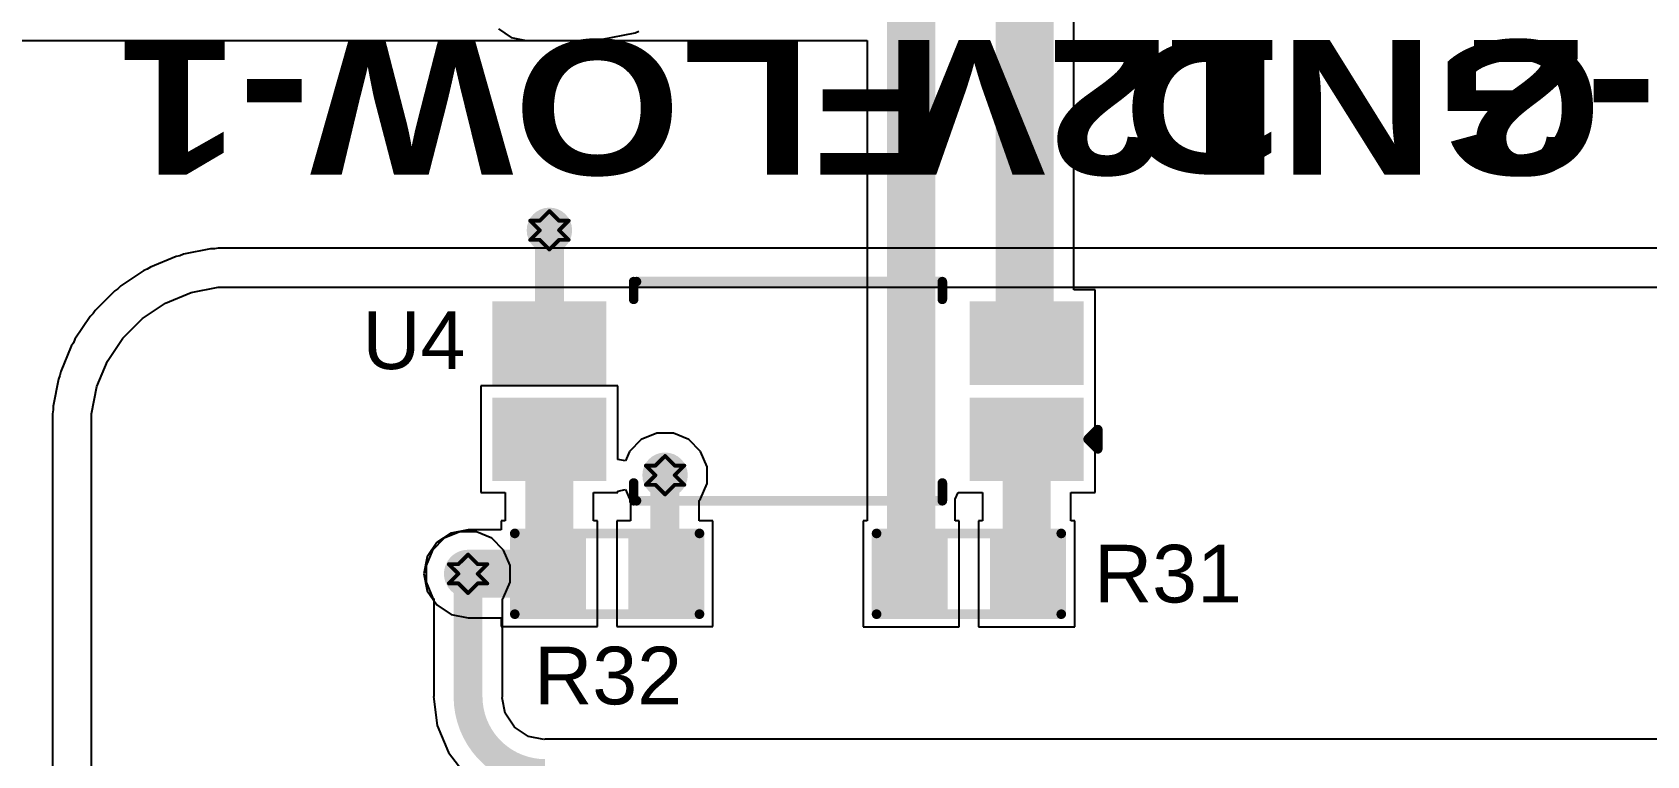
# Model space of a CAD drawing. Header units: inches. Extents: x -25 to 209, y 65 to 158.
# Drawn here: x -12.87 to 8.44, y 95.69 to 105.25 of the extents above; entities that cross this region are included whole.
import ezdxf

# ---------------------------------------------------------------- set-up
doc = ezdxf.new("R2010")
doc.units = ezdxf.units.IN
for name, color, linetype in [('Bottom Layer', 5, 'Continuous'), ('Drill Drawing', 1, 'Continuous'), ('Top Layer', 1, 'Continuous'), ('Top Overlay', 2, 'Continuous'), ('Top Paste', 8, 'Continuous'), ('Top Solder', 216, 'Continuous'), ('Via Holes', 16, 'Continuous')]:
    doc.layers.add(name, color=color, linetype=linetype)
doc.styles.add('Arial', font='', dxfattribs={"height": 0.2})
doc.styles.add('Arial Black_Bold', font='', dxfattribs={"height": 0.2})
doc.styles.get('Arial').set_extended_font_data('Arial')
doc.styles.get('Arial Black_Bold').set_extended_font_data('Arial Black', bold=True)

# ---------------------------------------------------------------- blocks, each defined once
blk = doc.blocks.new('SOP_4_1_27_15')
at = {"layer": 'Top Layer'}
for points in [[(-3.80000129, 1.0849991), (-2.50000135, 1.0849991), (-2.50000135, 0.1850009), (-3.80000129, 0.1850009)], [(2.50000135, 1.0849991), (3.80000129, 1.0849991), (3.80000129, 0.1850009), (2.50000135, 0.1850009)], [(-3.79999875, -0.1850009), (-2.49999881, -0.1850009), (-2.49999881, -1.0849991), (-3.79999875, -1.0849991)], [(2.49999881, -0.1850009), (3.79999875, -0.1850009), (3.79999875, -1.0849991), (2.49999881, -1.0849991)]]:
    blk.add_hatch(color=1, dxfattribs=at).paths.add_polyline_path(points)
at = {"layer": 'Top Paste'}
for points in [[(-3.80000129, 1.0849991), (-2.50000135, 1.0849991), (-2.50000135, 0.1850009), (-3.80000129, 0.1850009)], [(2.50000135, 1.0849991), (3.80000129, 1.0849991), (3.80000129, 0.1850009), (2.50000135, 0.1850009)], [(-3.79999875, -0.1850009), (-2.49999881, -0.1850009), (-2.49999881, -1.0849991), (-3.79999875, -1.0849991)], [(2.49999881, -0.1850009), (3.79999875, -0.1850009), (3.79999875, -1.0849991), (2.49999881, -1.0849991)]]:
    blk.add_hatch(color=8, dxfattribs=at).paths.add_polyline_path(points)
at = {"layer": 'Top Solder'}
for points in [[(-3.90160129, 1.1865991), (-2.39840135, 1.1865991), (-2.39840135, 0.0834009), (-3.90160129, 0.0834009)], [(2.39840135, 1.1865991), (3.90160129, 1.1865991), (3.90160129, 0.0834009), (2.39840135, 0.0834009)], [(-3.90159875, -0.0834009), (-2.39839881, -0.0834009), (-2.39839881, -1.1865991), (-3.90159875, -1.1865991)], [(2.39839881, -0.0834009), (3.90159875, -0.0834009), (3.90159875, -1.1865991), (2.39839881, -1.1865991)]]:
    blk.add_hatch(color=216, dxfattribs=at).paths.add_polyline_path(points)
at = {"layer": 'Top Overlay'}
for points in [[(2.00099422, 1.4478, 0.127, 0.127, 0), (-2.03760578, 1.4478, 0.127, 0.127, 0)], [(-2.03760578, 1.4478, 0.127, 0.127, 0), (-2.03760578, 1.21359422, 0.127, 0.127, 0)], [(2.03760832, 1.44780254, 0.127, 0.127, 0), (2.03760832, 1.21359168, 0.127, 0.127, 0)], [(-4.089399999999999, 0.7619999999999999, 0.127, 0.127, 0), (-4.089399999999999, 0.50799746, 0.127, 0.127, 0)], [(-3.96240254, 0.6349974599999999, 0.127, 0.127, 0), (-4.089399999999999, 0.7619999999999999, 0.127, 0.127, 0)], [(-3.96240254, 0.6349974599999999, 0.127, 0.127, 0), (-4.089399999999999, 0.50799746, 0.127, 0.127, 0)], [(-2.03760832, -1.21359422, 0.127, 0.127, 0), (-2.03760832, -1.44779746, 0.127, 0.127, 0)], [(2.03761086, -1.44779746, 0.127, 0.127, 0), (2.03760832, -1.21359422, 0.127, 0.127, 0)], [(2.00099422, -1.44779746, 0.127, 0.127, 0), (-2.03760832, -1.44779746, 0.127, 0.127, 0)]]:
    blk.add_lwpolyline(points, format="xyseb", dxfattribs=at)
for points in [[(-2.06935578, 1.4478, 0.0635, 0.0635, 1), (-2.00585578, 1.4478, 0.0635, 0.0635, 1)], [(-2.06935578, 1.4478, 0.0635, 0.0635, 1), (-2.00585578, 1.4478, 0.0635, 0.0635, 1)], [(1.96924422, 1.4478, 0.0635, 0.0635, 1), (2.03274422, 1.4478, 0.0635, 0.0635, 1)], [(2.00585832, 1.44780254, 0.0635, 0.0635, 1), (2.06935832, 1.44780254, 0.0635, 0.0635, 1)], [(-2.06935578, 1.21359422, 0.0635, 0.0635, 1), (-2.00585578, 1.21359422, 0.0635, 0.0635, 1)], [(2.00585832, 1.21359168, 0.0635, 0.0635, 1), (2.06935832, 1.21359168, 0.0635, 0.0635, 1)], [(-4.12115, 0.7619999999999999, 0.0635, 0.0635, 1), (-4.05765, 0.7619999999999999, 0.0635, 0.0635, 1)], [(-4.12115, 0.7619999999999999, 0.0635, 0.0635, 1), (-4.05765, 0.7619999999999999, 0.0635, 0.0635, 1)], [(-3.99415254, 0.6349974599999999, 0.0635, 0.0635, 1), (-3.93065254, 0.6349974599999999, 0.0635, 0.0635, 1)], [(-3.99415254, 0.6349974599999999, 0.0635, 0.0635, 1), (-3.93065254, 0.6349974599999999, 0.0635, 0.0635, 1)], [(-4.12115, 0.50799746, 0.0635, 0.0635, 1), (-4.05765, 0.50799746, 0.0635, 0.0635, 1)], [(-4.12115, 0.50799746, 0.0635, 0.0635, 1), (-4.05765, 0.50799746, 0.0635, 0.0635, 1)], [(-2.06935832, -1.21359422, 0.0635, 0.0635, 1), (-2.00585832, -1.21359422, 0.0635, 0.0635, 1)], [(2.00585832, -1.21359422, 0.0635, 0.0635, 1), (2.06935832, -1.21359422, 0.0635, 0.0635, 1)], [(-2.06935832, -1.44779746, 0.0635, 0.0635, 1), (-2.00585832, -1.44779746, 0.0635, 0.0635, 1)], [(-2.06935832, -1.44779746, 0.0635, 0.0635, 1), (-2.00585832, -1.44779746, 0.0635, 0.0635, 1)], [(1.96924422, -1.44779746, 0.0635, 0.0635, 1), (2.03274422, -1.44779746, 0.0635, 0.0635, 1)], [(2.00586086, -1.44779746, 0.0635, 0.0635, 1), (2.06936086, -1.44779746, 0.0635, 0.0635, 1)]]:
    blk.add_lwpolyline(points, format="xyseb", close=True, dxfattribs=at)
blk = doc.blocks.new('R___0603_26')
at = {"layer": 'Top Layer'}
for points in [[(-0.3809999999999999, 0.4445), (-0.3810000000000001, -0.4445), (-1.143, -0.4445), (-1.143, 0.4445)], [(1.14300254, 0.4445025399999999), (1.14300254, -0.44449746), (0.3810025399999999, -0.44449746), (0.3810025400000001, 0.4445025400000001)]]:
    blk.add_hatch(color=1, dxfattribs=at).paths.add_polyline_path(points)
at = {"layer": 'Top Paste'}
for points in [[(-0.3809999999999999, 0.4445), (-0.3810000000000001, -0.4445), (-1.143, -0.4445), (-1.143, 0.4445)], [(1.14300254, 0.4445025399999999), (1.14300254, -0.44449746), (0.3810025399999999, -0.44449746), (0.3810025400000001, 0.4445025400000001)]]:
    blk.add_hatch(color=8, dxfattribs=at).paths.add_polyline_path(points)
at = {"layer": 'Top Solder'}
for points in [[(-0.2793999999999999, 0.5460999999999999), (-0.2794, -0.5461), (-1.2446, -0.5460999999999999), (-1.2446, 0.5461)], [(1.24460254, 0.5461025399999999), (1.24460254, -0.54609746), (0.2794025399999999, -0.5460974599999998), (0.27940254, 0.5461025400000001)]]:
    blk.add_hatch(color=216, dxfattribs=at).paths.add_polyline_path(points)
at = {"layer": 'Top Overlay'}
for points in [[(-1.21919746, 0.5334, 0.127, 0.127, 0), (1.21920254, 0.5333974599999999, 0.127, 0.127, 0)], [(-1.21919746, -0.5334, 0.127, 0.127, 0), (-1.21919746, 0.5334, 0.127, 0.127, 0)], [(1.21920254, -0.5333974599999999, 0.127, 0.127, 0), (1.21920254, 0.5333974599999999, 0.127, 0.127, 0)], [(-1.21919746, -0.5334, 0.127, 0.127, 0), (1.21920254, -0.5333974599999999, 0.127, 0.127, 0)]]:
    blk.add_lwpolyline(points, format="xyseb", dxfattribs=at)
for points in [[(-1.25094746, 0.5334, 0.0635, 0.0635, 1), (-1.18744746, 0.5334, 0.0635, 0.0635, 1)], [(-1.25094746, 0.5334, 0.0635, 0.0635, 1), (-1.18744746, 0.5334, 0.0635, 0.0635, 1)], [(1.18745254, 0.5333974599999999, 0.0635, 0.0635, 1), (1.25095254, 0.5333974599999999, 0.0635, 0.0635, 1)], [(1.18745254, 0.5333974599999999, 0.0635, 0.0635, 1), (1.25095254, 0.5333974599999999, 0.0635, 0.0635, 1)], [(-1.25094746, -0.5334, 0.0635, 0.0635, 1), (-1.18744746, -0.5334, 0.0635, 0.0635, 1)], [(-1.25094746, -0.5334, 0.0635, 0.0635, 1), (-1.18744746, -0.5334, 0.0635, 0.0635, 1)], [(1.18745254, -0.5333974599999999, 0.0635, 0.0635, 1), (1.25095254, -0.5333974599999999, 0.0635, 0.0635, 1)], [(1.18745254, -0.5333974599999999, 0.0635, 0.0635, 1), (1.25095254, -0.5333974599999999, 0.0635, 0.0635, 1)]]:
    blk.add_lwpolyline(points, format="xyseb", close=True, dxfattribs=at)
blk = doc.blocks.new('R___0603_27')
at = {"layer": 'Top Layer'}
for points in [[(-0.3809999999999999, 0.4445), (-0.3810000000000001, -0.4445), (-1.143, -0.4445), (-1.143, 0.4445)], [(1.143, 0.4445), (1.143, -0.4445), (0.3809999999999999, -0.4445), (0.3810000000000001, 0.4445)]]:
    blk.add_hatch(color=1, dxfattribs=at).paths.add_polyline_path(points)
at = {"layer": 'Top Paste'}
for points in [[(-0.3809999999999999, 0.4445), (-0.3810000000000001, -0.4445), (-1.143, -0.4445), (-1.143, 0.4445)], [(1.143, 0.4445), (1.143, -0.4445), (0.3809999999999999, -0.4445), (0.3810000000000001, 0.4445)]]:
    blk.add_hatch(color=8, dxfattribs=at).paths.add_polyline_path(points)
at = {"layer": 'Top Solder'}
for points in [[(-0.2793999999999999, 0.5460999999999999), (-0.2794, -0.5461), (-1.2446, -0.5460999999999999), (-1.2446, 0.5461)], [(1.2446, 0.5460999999999999), (1.2446, -0.5461), (0.2793999999999999, -0.5460999999999999), (0.2794, 0.5461)]]:
    blk.add_hatch(color=216, dxfattribs=at).paths.add_polyline_path(points)
at = {"layer": 'Top Overlay'}
for points in [[(-1.2192, 0.5334, 0.127, 0.127, 0), (1.2192, 0.5334, 0.127, 0.127, 0)], [(-1.2192, -0.5334, 0.127, 0.127, 0), (-1.2192, 0.5334, 0.127, 0.127, 0)], [(1.2192, -0.5334, 0.127, 0.127, 0), (1.2192, 0.5334, 0.127, 0.127, 0)], [(-1.2192, -0.5334, 0.127, 0.127, 0), (1.2192, -0.5334, 0.127, 0.127, 0)]]:
    blk.add_lwpolyline(points, format="xyseb", dxfattribs=at)
for points in [[(-1.25095, 0.5334, 0.0635, 0.0635, 1), (-1.18745, 0.5334, 0.0635, 0.0635, 1)], [(-1.25095, 0.5334, 0.0635, 0.0635, 1), (-1.18745, 0.5334, 0.0635, 0.0635, 1)], [(1.18745, 0.5334, 0.0635, 0.0635, 1), (1.25095, 0.5334, 0.0635, 0.0635, 1)], [(1.18745, 0.5334, 0.0635, 0.0635, 1), (1.25095, 0.5334, 0.0635, 0.0635, 1)], [(-1.25095, -0.5334, 0.0635, 0.0635, 1), (-1.18745, -0.5334, 0.0635, 0.0635, 1)], [(-1.25095, -0.5334, 0.0635, 0.0635, 1), (-1.18745, -0.5334, 0.0635, 0.0635, 1)], [(1.18745, -0.5334, 0.0635, 0.0635, 1), (1.25095, -0.5334, 0.0635, 0.0635, 1)], [(1.18745, -0.5334, 0.0635, 0.0635, 1), (1.25095, -0.5334, 0.0635, 0.0635, 1)]]:
    blk.add_lwpolyline(points, format="xyseb", close=True, dxfattribs=at)

msp = doc.modelspace()

# ---------------------------------------------------------------- hatches: boundary and pattern name
at = {"layer": 'Bottom Layer'}
h = msp.add_hatch(color=5, dxfattribs=at)
edge = h.paths.add_edge_path()
edge.add_arc((-6.0460001, 102.632002), 0.2999994, 0, 360)
h = msp.add_hatch(color=5, dxfattribs=at)
edge = h.paths.add_edge_path()
edge.add_arc((-4.51920864, 99.39586419999999), 0.2999994, 0, 360)
h = msp.add_hatch(color=5, dxfattribs=at)
edge = h.paths.add_edge_path()
edge.add_arc((-7.120402319999999, 98.09300168), 0.2999994, 0, 360)
at = {"layer": 'Top Layer'}
h = msp.add_hatch(color=1, dxfattribs=at)
edge = h.paths.add_edge_path()
edge.add_arc((-6.0460001, 102.632002), 0.2999994, 0, 360)
h = msp.add_hatch(color=1, dxfattribs=at)
edge = h.paths.add_edge_path()
edge.add_arc((-4.51920864, 99.39586419999999), 0.2999994, 0, 360)
h = msp.add_hatch(color=1, dxfattribs=at)
edge = h.paths.add_edge_path()
edge.add_arc((-7.120402319999999, 98.09300168), 0.2999994, 0, 360)
at = {"layer": 'Via Holes'}
h = msp.add_hatch(color=7, dxfattribs=at)
edge = h.paths.add_edge_path()
edge.add_arc((-6.0460001, 102.632002), 0.1499997, 0, 360)
h = msp.add_hatch(color=7, dxfattribs=at)
edge = h.paths.add_edge_path()
edge.add_arc((-4.51920864, 99.39586419999999), 0.1499997, 0, 360)
h = msp.add_hatch(color=7, dxfattribs=at)
edge = h.paths.add_edge_path()
edge.add_arc((-7.120402319999999, 98.09300168), 0.1499997, 0, 360)

# ---------------------------------------------------------------- linework, layer by layer
at = {"layer": 'Bottom Layer'}
for p, q in [((-15.73916588, 105.14205286), (-5.70061598, 105.14205286)), ((-5.70061598, 105.14205286), (-5.700603279999999, 105.1420554)), ((-5.700603279999999, 105.1420554), (-5.46930834, 105.1420554)), ((-5.46930834, 105.1420554), (-5.41927542, 105.15200712)), ((-5.41927542, 105.15200712), (-5.3682646, 105.15200712)), ((-5.3682646, 105.15200712), (-4.9145317, 105.2422584)), ((-4.9145317, 105.2422584), (-4.867401999999999, 105.26178084)), ((-10.87809102, 102.31616316), (-10.92522326, 102.29664326)), ((-10.51985196, 102.38739746), (-10.87809102, 102.31616316)), ((-10.4688386, 102.38739492), (-10.51985196, 102.38739746)), ((-10.41879298, 102.3973441), (-10.4688386, 102.38739492)), ((-10.23623302, 102.39732886), (-10.41879298, 102.3973441)), ((-10.23620762, 102.39733394), (-10.23623302, 102.39732886)), ((24.11967998, 102.39733648), (-10.23620762, 102.39733394)), ((-11.40228098, 102.09906174), (-11.70598116, 101.89614622)), ((-11.35515128, 102.11858164), (-11.40228098, 102.09906174)), ((-11.31272566, 102.14692804), (-11.35515128, 102.11858164)), ((-10.97526888, 102.28669154), (-11.31272566, 102.14692804)), ((-10.92522326, 102.29664326), (-10.97526888, 102.28669154)), ((-11.70598116, 101.89614622), (-11.74205932, 101.86006806)), ((-10.77707522, 101.80815808), (-10.41883616, 101.87939238)), ((-10.41883616, 101.87939238), (-10.23621016, 101.87937714)), ((-10.23621016, 101.87937714), (-10.23620762, 101.87938222)), ((-10.23620762, 101.87938222), (24.12999492, 101.87938476)), ((-11.78447986, 101.8317242), (-12.04275468, 101.57344938)), ((-11.74205932, 101.86006806), (-11.78447986, 101.8317242)), ((-11.41823218, 101.46547906), (-11.114532, 101.66839458)), ((-11.114532, 101.66839458), (-10.77707522, 101.80815808)), ((-12.10717162, 101.49495322), (-12.31008714, 101.19125304)), ((-12.07109854, 101.5310263), (-12.10717162, 101.49495322)), ((-12.04275468, 101.57344938), (-12.07109854, 101.5310263)), ((-11.67650446, 101.20720424), (-11.41823218, 101.46547906)), ((-12.35795344, 101.10169772), (-12.49771694, 100.76424094)), ((-12.32960704, 101.14412334), (-12.35795344, 101.10169772)), ((-12.31008714, 101.19125304), (-12.32960704, 101.14412334)), ((-11.87941998, 100.90350406), (-11.67650446, 101.20720424)), ((-12.01918348, 100.56604728), (-11.87941998, 100.90350406)), ((-12.52718856, 100.66706054), (-12.59842286, 100.30882402)), ((-12.5076712, 100.71419278), (-12.52718856, 100.66706054)), ((-12.49771694, 100.76424094), (-12.5076712, 100.71419278)), ((-12.09041778, 100.20780822), (-12.01918348, 100.56604728)), ((-12.59842032, 100.25780304), (-12.6083695, 100.20775742)), ((-12.6083695, 100.20775742), (-12.60835172, 100.02513142)), ((-12.59842286, 100.30882402), (-12.59842032, 100.25780304)), ((-12.0904, 100.02518222), (-12.09041778, 100.20780822)), ((-12.60835172, 100.02513142), (-12.60835172, 90.29701524)), ((-12.0904, 90.29698984), (-12.0904, 100.02518222)), ((-7.434216779999999, 98.56266038), (-7.59006102, 98.40681614)), ((-7.23060022, 98.64700108), (-7.434216779999999, 98.56266038)), ((-7.01020442, 98.64700108), (-7.23060022, 98.64700108)), ((-6.80658786, 98.56266038), (-7.01020442, 98.64700108)), ((-6.65074362, 98.40681614), (-6.80658786, 98.56266038)), ((-7.59006102, 98.40681614), (-7.67440172, 98.20319957999999)), ((-6.56640292, 98.20319957999999), (-6.65074362, 98.40681614)), ((-7.67440172, 98.20319957999999), (-7.67440172, 97.98280377999998)), ((-6.56640292, 97.98280377999998), (-6.56640292, 98.20319957999999)), ((-7.67440172, 97.98280377999998), (-7.59006102, 97.77918722)), ((-6.65074362, 97.77918722), (-6.56640292, 97.98280377999998)), ((-7.59006102, 97.77918722), (-7.573609439999999, 97.76273563999999)), ((-7.573609439999999, 97.76273563999999), (-7.573609439999999, 96.47110753999999)), ((-6.667195199999999, 97.76273563999999), (-6.65074362, 97.77918722)), ((-6.667195199999999, 96.47110753999999), (-6.667195199999999, 97.76273563999999)), ((-7.573609439999999, 96.47110753999999), (-7.5775185, 96.47110753999999)), ((-7.5775185, 96.47110753999999), (-7.527269679999999, 96.08942681999999)), ((-6.6706877, 96.45354852), (-6.667195199999999, 96.47110753999999)), ((-6.630687780000001, 96.25245672), (-6.6706877, 96.45354852)), ((-6.5068323, 96.06709513999999), (-6.630687780000001, 96.25245672)), ((-7.527269679999999, 96.08942681999999), (-7.37994714, 95.73375824)), ((-6.32147072, 95.94323965999999), (-6.5068323, 96.06709513999999)), ((-6.120378919999999, 95.90323974), (-6.32147072, 95.94323965999999)), ((-7.37994714, 95.73375824), (-7.145588959999999, 95.42833848)), ((-6.102819899999999, 95.90673224), (-6.120378919999999, 95.90323974)), ((12.04781436, 95.90673224), (-6.102819899999999, 95.90673224))]:
    msp.add_line(p, q, dxfattribs=at)
for points in [[(-7.120402319999999, 96.47110753999999, 0.3809999999999999, 0.3809999999999999, 0), (-7.120402319999999, 98.09300168, 0.3809999999999999, 0.3809999999999999, 0)], [(-6.102819899999999, 95.45352512, 0.3809999999999999, 0.3809999999999999, -0.4142135623730951), (-7.120402319999999, 96.47110753999999, 0.3809999999999999, 0.3809999999999999, 0)]]:
    msp.add_lwpolyline(points, format="xyseb", dxfattribs=at)
for points in [[(-7.21565232, 98.09300168, 0.1905, 0.1905, 1), (-7.02515232, 98.09300168, 0.1905, 0.1905, 1)], [(-7.21565232, 96.47110753999999, 0.1905, 0.1905, 1), (-7.02515232, 96.47110753999999, 0.1905, 0.1905, 1)], [(-7.21565232, 96.47110753999999, 0.1905, 0.1905, 1), (-7.02515232, 96.47110753999999, 0.1905, 0.1905, 1)]]:
    msp.add_lwpolyline(points, format="xyseb", close=True, dxfattribs=at)
at = {"layer": 'Drill Drawing'}
for points in [[(-6.300000099999999, 102.759002, 0.0508, 0.0508, 0), (-6.1730001, 102.632002, 0.0508, 0.0508, 0)], [(-6.300000099999999, 102.759002, 0.0508, 0.0508, 0), (-6.1730001, 102.759002, 0.0508, 0.0508, 0)], [(-6.1730001, 102.759002, 0.0508, 0.0508, 0), (-6.0460001, 102.886002, 0.0508, 0.0508, 0)], [(-6.0460001, 102.886002, 0.0508, 0.0508, 0), (-5.9190001, 102.759002, 0.0508, 0.0508, 0)], [(-5.9190001, 102.759002, 0.0508, 0.0508, 0), (-5.792000099999999, 102.759002, 0.0508, 0.0508, 0)], [(-5.9190001, 102.632002, 0.0508, 0.0508, 0), (-5.792000099999999, 102.759002, 0.0508, 0.0508, 0)], [(-6.300000099999999, 102.505002, 0.0508, 0.0508, 0), (-6.1730001, 102.632002, 0.0508, 0.0508, 0)], [(-6.300000099999999, 102.505002, 0.0508, 0.0508, 0), (-6.1730001, 102.505002, 0.0508, 0.0508, 0)], [(-6.1730001, 102.505002, 0.0508, 0.0508, 0), (-6.0460001, 102.378002, 0.0508, 0.0508, 0)], [(-6.0460001, 102.378002, 0.0508, 0.0508, 0), (-5.9190001, 102.505002, 0.0508, 0.0508, 0)], [(-5.9190001, 102.632002, 0.0508, 0.0508, 0), (-5.792000099999999, 102.505002, 0.0508, 0.0508, 0)], [(-5.9190001, 102.505002, 0.0508, 0.0508, 0), (-5.792000099999999, 102.505002, 0.0508, 0.0508, 0)], [(-4.77320864, 99.52286419999999, 0.0508, 0.0508, 0), (-4.646208639999999, 99.39586419999999, 0.0508, 0.0508, 0)], [(-4.77320864, 99.52286419999999, 0.0508, 0.0508, 0), (-4.646208639999999, 99.52286419999999, 0.0508, 0.0508, 0)], [(-4.646208639999999, 99.52286419999999, 0.0508, 0.0508, 0), (-4.51920864, 99.6498642, 0.0508, 0.0508, 0)], [(-4.51920864, 99.6498642, 0.0508, 0.0508, 0), (-4.39220864, 99.52286419999999, 0.0508, 0.0508, 0)], [(-4.39220864, 99.52286419999999, 0.0508, 0.0508, 0), (-4.26520864, 99.52286419999999, 0.0508, 0.0508, 0)], [(-4.39220864, 99.39586419999999, 0.0508, 0.0508, 0), (-4.26520864, 99.52286419999999, 0.0508, 0.0508, 0)], [(-4.77320864, 99.2688642, 0.0508, 0.0508, 0), (-4.646208639999999, 99.39586419999999, 0.0508, 0.0508, 0)], [(-4.39220864, 99.39586419999999, 0.0508, 0.0508, 0), (-4.26520864, 99.2688642, 0.0508, 0.0508, 0)], [(-4.77320864, 99.2688642, 0.0508, 0.0508, 0), (-4.646208639999999, 99.2688642, 0.0508, 0.0508, 0)], [(-4.646208639999999, 99.2688642, 0.0508, 0.0508, 0), (-4.51920864, 99.1418642, 0.0508, 0.0508, 0)], [(-4.51920864, 99.1418642, 0.0508, 0.0508, 0), (-4.39220864, 99.2688642, 0.0508, 0.0508, 0)], [(-4.39220864, 99.2688642, 0.0508, 0.0508, 0), (-4.26520864, 99.2688642, 0.0508, 0.0508, 0)], [(-7.247402319999999, 98.22000168, 0.0508, 0.0508, 0), (-7.120402319999999, 98.34700167999999, 0.0508, 0.0508, 0)], [(-7.120402319999999, 98.34700167999999, 0.0508, 0.0508, 0), (-6.99340232, 98.22000168, 0.0508, 0.0508, 0)], [(-7.37440232, 98.22000168, 0.0508, 0.0508, 0), (-7.247402319999999, 98.09300168, 0.0508, 0.0508, 0)], [(-7.37440232, 98.22000168, 0.0508, 0.0508, 0), (-7.247402319999999, 98.22000168, 0.0508, 0.0508, 0)], [(-7.37440232, 97.96600168, 0.0508, 0.0508, 0), (-7.247402319999999, 98.09300168, 0.0508, 0.0508, 0)], [(-6.99340232, 98.22000168, 0.0508, 0.0508, 0), (-6.866402319999999, 98.22000168, 0.0508, 0.0508, 0)], [(-6.99340232, 98.09300168, 0.0508, 0.0508, 0), (-6.866402319999999, 98.22000168, 0.0508, 0.0508, 0)], [(-6.99340232, 98.09300168, 0.0508, 0.0508, 0), (-6.866402319999999, 97.96600168, 0.0508, 0.0508, 0)], [(-7.37440232, 97.96600168, 0.0508, 0.0508, 0), (-7.247402319999999, 97.96600168, 0.0508, 0.0508, 0)], [(-7.247402319999999, 97.96600168, 0.0508, 0.0508, 0), (-7.120402319999999, 97.83900168, 0.0508, 0.0508, 0)], [(-7.120402319999999, 97.83900168, 0.0508, 0.0508, 0), (-6.99340232, 97.96600168, 0.0508, 0.0508, 0)], [(-6.99340232, 97.96600168, 0.0508, 0.0508, 0), (-6.866402319999999, 97.96600168, 0.0508, 0.0508, 0)]]:
    msp.add_lwpolyline(points, format="xyseb", dxfattribs=at)
for points in [[(-6.312700099999999, 102.759002, 0.0254, 0.0254, 1), (-6.2873001, 102.759002, 0.0254, 0.0254, 1)], [(-6.312700099999999, 102.759002, 0.0254, 0.0254, 1), (-6.2873001, 102.759002, 0.0254, 0.0254, 1)], [(-6.1857001, 102.759002, 0.0254, 0.0254, 1), (-6.1603001, 102.759002, 0.0254, 0.0254, 1)], [(-6.1857001, 102.759002, 0.0254, 0.0254, 1), (-6.1603001, 102.759002, 0.0254, 0.0254, 1)], [(-6.0587001, 102.886002, 0.0254, 0.0254, 1), (-6.0333001, 102.886002, 0.0254, 0.0254, 1)], [(-6.0587001, 102.886002, 0.0254, 0.0254, 1), (-6.0333001, 102.886002, 0.0254, 0.0254, 1)], [(-5.9317001, 102.759002, 0.0254, 0.0254, 1), (-5.9063001, 102.759002, 0.0254, 0.0254, 1)], [(-5.9317001, 102.759002, 0.0254, 0.0254, 1), (-5.9063001, 102.759002, 0.0254, 0.0254, 1)], [(-5.8047001, 102.759002, 0.0254, 0.0254, 1), (-5.779300099999999, 102.759002, 0.0254, 0.0254, 1)], [(-5.8047001, 102.759002, 0.0254, 0.0254, 1), (-5.779300099999999, 102.759002, 0.0254, 0.0254, 1)], [(-6.312700099999999, 102.505002, 0.0254, 0.0254, 1), (-6.2873001, 102.505002, 0.0254, 0.0254, 1)], [(-6.312700099999999, 102.505002, 0.0254, 0.0254, 1), (-6.2873001, 102.505002, 0.0254, 0.0254, 1)], [(-6.1857001, 102.632002, 0.0254, 0.0254, 1), (-6.1603001, 102.632002, 0.0254, 0.0254, 1)], [(-6.1857001, 102.632002, 0.0254, 0.0254, 1), (-6.1603001, 102.632002, 0.0254, 0.0254, 1)], [(-6.1857001, 102.505002, 0.0254, 0.0254, 1), (-6.1603001, 102.505002, 0.0254, 0.0254, 1)], [(-6.1857001, 102.505002, 0.0254, 0.0254, 1), (-6.1603001, 102.505002, 0.0254, 0.0254, 1)], [(-5.9317001, 102.632002, 0.0254, 0.0254, 1), (-5.9063001, 102.632002, 0.0254, 0.0254, 1)], [(-5.9317001, 102.632002, 0.0254, 0.0254, 1), (-5.9063001, 102.632002, 0.0254, 0.0254, 1)], [(-5.9317001, 102.505002, 0.0254, 0.0254, 1), (-5.9063001, 102.505002, 0.0254, 0.0254, 1)], [(-5.9317001, 102.505002, 0.0254, 0.0254, 1), (-5.9063001, 102.505002, 0.0254, 0.0254, 1)], [(-5.8047001, 102.505002, 0.0254, 0.0254, 1), (-5.779300099999999, 102.505002, 0.0254, 0.0254, 1)], [(-5.8047001, 102.505002, 0.0254, 0.0254, 1), (-5.779300099999999, 102.505002, 0.0254, 0.0254, 1)], [(-6.0587001, 102.378002, 0.0254, 0.0254, 1), (-6.0333001, 102.378002, 0.0254, 0.0254, 1)], [(-6.0587001, 102.378002, 0.0254, 0.0254, 1), (-6.0333001, 102.378002, 0.0254, 0.0254, 1)], [(-4.78590864, 99.52286419999999, 0.0254, 0.0254, 1), (-4.760508639999999, 99.52286419999999, 0.0254, 0.0254, 1)], [(-4.78590864, 99.52286419999999, 0.0254, 0.0254, 1), (-4.760508639999999, 99.52286419999999, 0.0254, 0.0254, 1)], [(-4.65890864, 99.52286419999999, 0.0254, 0.0254, 1), (-4.63350864, 99.52286419999999, 0.0254, 0.0254, 1)], [(-4.65890864, 99.52286419999999, 0.0254, 0.0254, 1), (-4.63350864, 99.52286419999999, 0.0254, 0.0254, 1)], [(-4.53190864, 99.6498642, 0.0254, 0.0254, 1), (-4.50650864, 99.6498642, 0.0254, 0.0254, 1)], [(-4.53190864, 99.6498642, 0.0254, 0.0254, 1), (-4.50650864, 99.6498642, 0.0254, 0.0254, 1)], [(-4.40490864, 99.52286419999999, 0.0254, 0.0254, 1), (-4.37950864, 99.52286419999999, 0.0254, 0.0254, 1)], [(-4.40490864, 99.52286419999999, 0.0254, 0.0254, 1), (-4.37950864, 99.52286419999999, 0.0254, 0.0254, 1)], [(-4.27790864, 99.52286419999999, 0.0254, 0.0254, 1), (-4.25250864, 99.52286419999999, 0.0254, 0.0254, 1)], [(-4.27790864, 99.52286419999999, 0.0254, 0.0254, 1), (-4.25250864, 99.52286419999999, 0.0254, 0.0254, 1)], [(-4.65890864, 99.39586419999999, 0.0254, 0.0254, 1), (-4.63350864, 99.39586419999999, 0.0254, 0.0254, 1)], [(-4.65890864, 99.39586419999999, 0.0254, 0.0254, 1), (-4.63350864, 99.39586419999999, 0.0254, 0.0254, 1)], [(-4.40490864, 99.39586419999999, 0.0254, 0.0254, 1), (-4.37950864, 99.39586419999999, 0.0254, 0.0254, 1)], [(-4.40490864, 99.39586419999999, 0.0254, 0.0254, 1), (-4.37950864, 99.39586419999999, 0.0254, 0.0254, 1)], [(-4.78590864, 99.2688642, 0.0254, 0.0254, 1), (-4.760508639999999, 99.2688642, 0.0254, 0.0254, 1)], [(-4.78590864, 99.2688642, 0.0254, 0.0254, 1), (-4.760508639999999, 99.2688642, 0.0254, 0.0254, 1)], [(-4.65890864, 99.2688642, 0.0254, 0.0254, 1), (-4.63350864, 99.2688642, 0.0254, 0.0254, 1)], [(-4.65890864, 99.2688642, 0.0254, 0.0254, 1), (-4.63350864, 99.2688642, 0.0254, 0.0254, 1)], [(-4.53190864, 99.1418642, 0.0254, 0.0254, 1), (-4.50650864, 99.1418642, 0.0254, 0.0254, 1)], [(-4.53190864, 99.1418642, 0.0254, 0.0254, 1), (-4.50650864, 99.1418642, 0.0254, 0.0254, 1)], [(-4.40490864, 99.2688642, 0.0254, 0.0254, 1), (-4.37950864, 99.2688642, 0.0254, 0.0254, 1)], [(-4.40490864, 99.2688642, 0.0254, 0.0254, 1), (-4.37950864, 99.2688642, 0.0254, 0.0254, 1)], [(-4.27790864, 99.2688642, 0.0254, 0.0254, 1), (-4.25250864, 99.2688642, 0.0254, 0.0254, 1)], [(-4.27790864, 99.2688642, 0.0254, 0.0254, 1), (-4.25250864, 99.2688642, 0.0254, 0.0254, 1)], [(-7.133102319999999, 98.34700167999999, 0.0254, 0.0254, 1), (-7.10770232, 98.34700167999999, 0.0254, 0.0254, 1)], [(-7.133102319999999, 98.34700167999999, 0.0254, 0.0254, 1), (-7.10770232, 98.34700167999999, 0.0254, 0.0254, 1)], [(-7.387102319999999, 98.22000168, 0.0254, 0.0254, 1), (-7.361702319999999, 98.22000168, 0.0254, 0.0254, 1)], [(-7.387102319999999, 98.22000168, 0.0254, 0.0254, 1), (-7.361702319999999, 98.22000168, 0.0254, 0.0254, 1)], [(-7.26010232, 98.22000168, 0.0254, 0.0254, 1), (-7.234702319999999, 98.22000168, 0.0254, 0.0254, 1)], [(-7.26010232, 98.22000168, 0.0254, 0.0254, 1), (-7.234702319999999, 98.22000168, 0.0254, 0.0254, 1)], [(-7.26010232, 98.09300168, 0.0254, 0.0254, 1), (-7.234702319999999, 98.09300168, 0.0254, 0.0254, 1)], [(-7.26010232, 98.09300168, 0.0254, 0.0254, 1), (-7.234702319999999, 98.09300168, 0.0254, 0.0254, 1)], [(-7.006102319999999, 98.22000168, 0.0254, 0.0254, 1), (-6.980702319999999, 98.22000168, 0.0254, 0.0254, 1)], [(-7.006102319999999, 98.22000168, 0.0254, 0.0254, 1), (-6.980702319999999, 98.22000168, 0.0254, 0.0254, 1)], [(-7.006102319999999, 98.09300168, 0.0254, 0.0254, 1), (-6.980702319999999, 98.09300168, 0.0254, 0.0254, 1)], [(-7.006102319999999, 98.09300168, 0.0254, 0.0254, 1), (-6.980702319999999, 98.09300168, 0.0254, 0.0254, 1)], [(-6.879102319999999, 98.22000168, 0.0254, 0.0254, 1), (-6.853702319999999, 98.22000168, 0.0254, 0.0254, 1)], [(-6.879102319999999, 98.22000168, 0.0254, 0.0254, 1), (-6.853702319999999, 98.22000168, 0.0254, 0.0254, 1)], [(-7.387102319999999, 97.96600168, 0.0254, 0.0254, 1), (-7.361702319999999, 97.96600168, 0.0254, 0.0254, 1)], [(-7.387102319999999, 97.96600168, 0.0254, 0.0254, 1), (-7.361702319999999, 97.96600168, 0.0254, 0.0254, 1)], [(-7.26010232, 97.96600168, 0.0254, 0.0254, 1), (-7.234702319999999, 97.96600168, 0.0254, 0.0254, 1)], [(-7.26010232, 97.96600168, 0.0254, 0.0254, 1), (-7.234702319999999, 97.96600168, 0.0254, 0.0254, 1)], [(-7.133102319999999, 97.83900168, 0.0254, 0.0254, 1), (-7.10770232, 97.83900168, 0.0254, 0.0254, 1)], [(-7.133102319999999, 97.83900168, 0.0254, 0.0254, 1), (-7.10770232, 97.83900168, 0.0254, 0.0254, 1)], [(-7.006102319999999, 97.96600168, 0.0254, 0.0254, 1), (-6.980702319999999, 97.96600168, 0.0254, 0.0254, 1)], [(-7.006102319999999, 97.96600168, 0.0254, 0.0254, 1), (-6.980702319999999, 97.96600168, 0.0254, 0.0254, 1)], [(-6.879102319999999, 97.96600168, 0.0254, 0.0254, 1), (-6.853702319999999, 97.96600168, 0.0254, 0.0254, 1)], [(-6.879102319999999, 97.96600168, 0.0254, 0.0254, 1), (-6.853702319999999, 97.96600168, 0.0254, 0.0254, 1)]]:
    msp.add_lwpolyline(points, format="xyseb", close=True, dxfattribs=at)
at = {"layer": 'Top Layer'}
for p, q in [((0.8753525799999999, 101.84500078), (0.8753525799999999, 109.7384521)), ((-6.71833556, 105.2937569), (-6.55029932, 105.18147874)), ((-6.55029932, 105.18147874), (-6.352087879999999, 105.14205286)), ((-6.352087879999999, 105.14205286), (-1.85269378, 105.14205286)), ((-1.85269378, 105.14205286), (-1.85269378, 98.79133912)), ((1.1579987, 101.84500078), (0.8753525799999999, 101.84500078)), ((1.1579987, 100.57500078), (1.1579987, 101.84500078)), ((-5.1420014, 100.57500078), (-6.949998799999999, 100.57500078)), ((-6.949998799999999, 100.57500078), (-6.949998799999999, 99.16700257999999)), ((-5.1420014, 99.60547515999998), (-5.1420014, 100.57500078)), ((1.15800124, 100.57500078), (1.1579987, 100.57500078)), ((1.15800124, 99.16700257999999), (1.15800124, 100.57500078)), ((-4.833023099999999, 99.86552289999999), (-4.98886734, 99.70967866)), ((-4.62940654, 99.94986359999999), (-4.833023099999999, 99.86552289999999)), ((-4.409010739999999, 99.94986359999999), (-4.62940654, 99.94986359999999)), ((-4.20539418, 99.86552289999999), (-4.409010739999999, 99.94986359999999)), ((-4.049549939999999, 99.70967866), (-4.20539418, 99.86552289999999)), ((-5.040401399999999, 99.58526692), (-5.1420014, 99.60547515999998)), ((-4.98886734, 99.70967866), (-5.040401399999999, 99.58526692)), ((-3.96520924, 99.5060621), (-4.049549939999999, 99.70967866)), ((-3.96520924, 99.2856663), (-3.96520924, 99.5060621)), ((-6.949998799999999, 99.16700257999999), (-6.62869642, 99.16700257999999)), ((-6.62869642, 99.16700257999999), (-6.62869642, 98.79150168)), ((-5.463303779999999, 98.79150168), (-5.463303779999999, 99.16700257999999)), ((-5.463303779999999, 99.16700257999999), (-5.1420014, 99.16700257999999)), ((-5.1420014, 99.18625324), (-5.040401399999999, 99.20646147999999)), ((-5.1420014, 99.16700257999999), (-5.1420014, 99.18625324)), ((-5.040401399999999, 99.20646147999999), (-4.98886734, 99.08204973999999)), ((-4.049549939999999, 99.08204973999999), (-3.96520924, 99.2856663)), ((-0.68730114, 99.0808534), (-0.6499936199999999, 99.16700257999999)), ((-0.6499936199999999, 99.16700257999999), (-0.32869378, 99.16700257999999)), ((-0.32869378, 99.16700257999999), (-0.32869378, 98.79133912)), ((0.83669886, 98.79133912), (0.83669886, 99.16700257999999)), ((0.83669886, 99.16700257999999), (1.15800124, 99.16700257999999)), ((-4.98886734, 99.08204973999999), (-4.97520468, 99.06838708)), ((-4.97520468, 99.06838708), (-4.97520468, 98.79150422)), ((-4.068790439999999, 99.06280923999999), (-4.049549939999999, 99.08204973999999)), ((-4.068790439999999, 98.79150422), (-4.068790439999999, 99.06280923999999)), ((-0.68730114, 98.79133912), (-0.68730114, 99.0808534)), ((-6.62869642, 98.79150168), (-6.681000099999999, 98.79150168)), ((-6.681000099999999, 98.79150168), (-6.681000099999999, 98.675698)), ((-5.4110001, 98.79150168), (-5.463303779999999, 98.79150168)), ((-5.4110001, 97.39450168), (-5.4110001, 98.79150168)), ((-4.97520468, 98.79150422), (-5.15699756, 98.79150422)), ((-5.15699756, 98.79150422), (-5.15699756, 97.39450422)), ((-3.88699756, 98.79150422), (-4.068790439999999, 98.79150422)), ((-3.88699756, 97.39450422), (-3.88699756, 98.79150422)), ((-1.85269378, 98.79133912), (-1.90499746, 98.79133912)), ((-1.90499746, 98.79133912), (-1.90499746, 97.39433912)), ((-0.6349974599999999, 98.79133912), (-0.68730114, 98.79133912)), ((-0.6349974599999999, 97.39433912), (-0.6349974599999999, 98.79133912)), ((-0.32869378, 98.79133912), (-0.38099746, 98.79133912)), ((-0.38099746, 98.79133912), (-0.38099746, 97.39433912)), ((0.8890025399999999, 98.79133912), (0.83669886, 98.79133912)), ((0.8890025399999999, 97.39433912), (0.8890025399999999, 98.79133912)), ((-7.532430959999999, 98.50503031999999), (-7.658742619999999, 98.31599082)), ((-7.343391459999999, 98.63134198), (-7.532430959999999, 98.50503031999999)), ((-7.120402319999999, 98.675698), (-7.343391459999999, 98.63134198)), ((-6.681000099999999, 98.675698), (-7.120402319999999, 98.675698)), ((-7.658742619999999, 98.31599082), (-7.703098639999999, 98.09300168)), ((-7.703098639999999, 98.09300168), (-7.658742619999999, 97.87001254)), ((-7.658742619999999, 97.87001254), (-7.532430959999999, 97.68097304)), ((-7.532430959999999, 97.68097304), (-7.343391459999999, 97.55466138)), ((-7.343391459999999, 97.55466138), (-7.120402319999999, 97.51030535999999)), ((-7.120402319999999, 97.51030535999999), (-6.681000099999999, 97.51030535999999)), ((-6.681000099999999, 97.51030535999999), (-6.681000099999999, 97.39450168)), ((-6.681000099999999, 97.39450168), (-5.4110001, 97.39450168)), ((-5.15699756, 97.39450422), (-3.88699756, 97.39450422)), ((-1.90499746, 97.39433912), (-0.6349974599999999, 97.39433912)), ((-0.38099746, 97.39433912), (0.8890025399999999, 97.39433912))]:
    msp.add_line(p, q, dxfattribs=at)
for points in [[(0.22791166, 101.16709002, 0.7619999999999999, 0.7619999999999999, 0), (0.22791166, 111.31900012, 0.7619999999999999, 0.7619999999999999, 0)], [(-1.26999746, 98.09283912, 0.635, 0.635, 0), (-1.26999746, 106.28257128, 0.635, 0.635, 0)], [(-6.0460001, 102.632002, 0.3809999999999999, 0.3809999999999999, 0), (-6.04599756, 102.63199946, 0.3809999999999999, 0.3809999999999999, 0)], [(-6.04599756, 101.14100168, 0.3809999999999999, 0.3809999999999999, 0), (-6.04599756, 102.63199946, 0.3809999999999999, 0.3809999999999999, 0)], [(0.254, 101.14100168, 0.3809999999999999, 0.3809999999999999, -0.4142135623730951), (0.22791166, 101.16709002, 0.3809999999999999, 0.3809999999999999, 0)], [(-6.0460001, 98.09283912, 0.635, 0.635, 0), (-6.0460001, 99.87100167999999, 0.635, 0.635, 0)], [(0.25400254, 98.09283912, 0.635, 0.635, 0), (0.25400254, 99.87100167999999, 0.635, 0.635, 0)], [(-4.52199756, 99.39307528, 0.3809999999999999, 0.3809999999999999, 0), (-4.51920864, 99.39586419999999, 0.3809999999999999, 0.3809999999999999, 0)], [(-4.52199756, 98.09300422, 0.3809999999999999, 0.3809999999999999, 0), (-4.52199756, 99.39307528, 0.3809999999999999, 0.3809999999999999, 0)], [(-7.120402319999999, 98.09300168, 0.635, 0.635, 0), (-6.0460001, 98.09300168, 0.635, 0.635, 0)]]:
    msp.add_lwpolyline(points, format="xyseb", dxfattribs=at)
for points in [[(-6.1412501, 102.632002, 0.1905, 0.1905, 1), (-5.9507501, 102.632002, 0.1905, 0.1905, 1)], [(-6.14124756, 102.63199946, 0.1905, 0.1905, 1), (-5.95074756, 102.63199946, 0.1905, 0.1905, 1)], [(-6.14124756, 102.63199946, 0.1905, 0.1905, 1), (-5.95074756, 102.63199946, 0.1905, 0.1905, 1)], [(0.03741166, 101.16709002, 0.3809999999999999, 0.3809999999999999, 1), (0.41841166, 101.16709002, 0.3809999999999999, 0.3809999999999999, 1)], [(-6.14124756, 101.14100168, 0.1905, 0.1905, 1), (-5.95074756, 101.14100168, 0.1905, 0.1905, 1)], [(0.13266166, 101.16709002, 0.1905, 0.1905, 1), (0.32316166, 101.16709002, 0.1905, 0.1905, 1)], [(0.15875, 101.14100168, 0.1905, 0.1905, 1), (0.34925, 101.14100168, 0.1905, 0.1905, 1)], [(-6.2047501, 99.87100167999999, 0.3175, 0.3175, 1), (-5.887250099999999, 99.87100167999999, 0.3175, 0.3175, 1)], [(0.09525254, 99.87100167999999, 0.3175, 0.3175, 1), (0.41275254, 99.87100167999999, 0.3175, 0.3175, 1)], [(-4.61724756, 99.39307528, 0.1905, 0.1905, 1), (-4.42674756, 99.39307528, 0.1905, 0.1905, 1)], [(-4.61724756, 99.39307528, 0.1905, 0.1905, 1), (-4.42674756, 99.39307528, 0.1905, 0.1905, 1)], [(-4.61445864, 99.39586419999999, 0.1905, 0.1905, 1), (-4.42395864, 99.39586419999999, 0.1905, 0.1905, 1)], [(-7.279152320000001, 98.09300168, 0.3175, 0.3175, 1), (-6.96165232, 98.09300168, 0.3175, 0.3175, 1)], [(-6.2047501, 98.09300168, 0.3175, 0.3175, 1), (-5.887250099999999, 98.09300168, 0.3175, 0.3175, 1)], [(-6.2047501, 98.09283912, 0.3175, 0.3175, 1), (-5.887250099999999, 98.09283912, 0.3175, 0.3175, 1)], [(-4.61724756, 98.09300422, 0.1905, 0.1905, 1), (-4.42674756, 98.09300422, 0.1905, 0.1905, 1)], [(-1.42874746, 98.09283912, 0.3175, 0.3175, 1), (-1.11124746, 98.09283912, 0.3175, 0.3175, 1)], [(0.09525254, 98.09283912, 0.3175, 0.3175, 1), (0.41275254, 98.09283912, 0.3175, 0.3175, 1)]]:
    msp.add_lwpolyline(points, format="xyseb", close=True, dxfattribs=at)

# ---------------------------------------------------------------- block references
at = {"rotation": 180}
msp.add_blockref('SOP_4_1_27_15', (-2.89599878, 100.50600168), dxfattribs=at)
for name, p in [('R___0603_26', (-5.2840001, 98.09300168)), ('R___0603_27', (-0.50799746, 98.09283912))]:
    msp.add_blockref(name, p)

# ---------------------------------------------------------------- texts
at = {"layer": 'Top Overlay', "style": 'Arial Black_Bold'}
for s, p in [('GND   FLOW-1   12V', (7.847911659999999, 105.14518722)), ('GND   FLOW-2   12V', (25.62791166, 105.14518722))]:
    msp.add_text(s, height=1.778, rotation=180, dxfattribs=at).set_placement(p)
at = {"layer": 'Top Overlay', "style": 'Arial'}
for s, p in [('U4', (-8.51527634, 100.7979569)), ('R31', (1.14328702, 97.71392445999999)), ('R32', (-6.2480698, 96.36772445999999))]:
    msp.add_text(s, height=0.7619999999999999, dxfattribs=at).set_placement(p)

doc.saveas('drawing.dxf')
